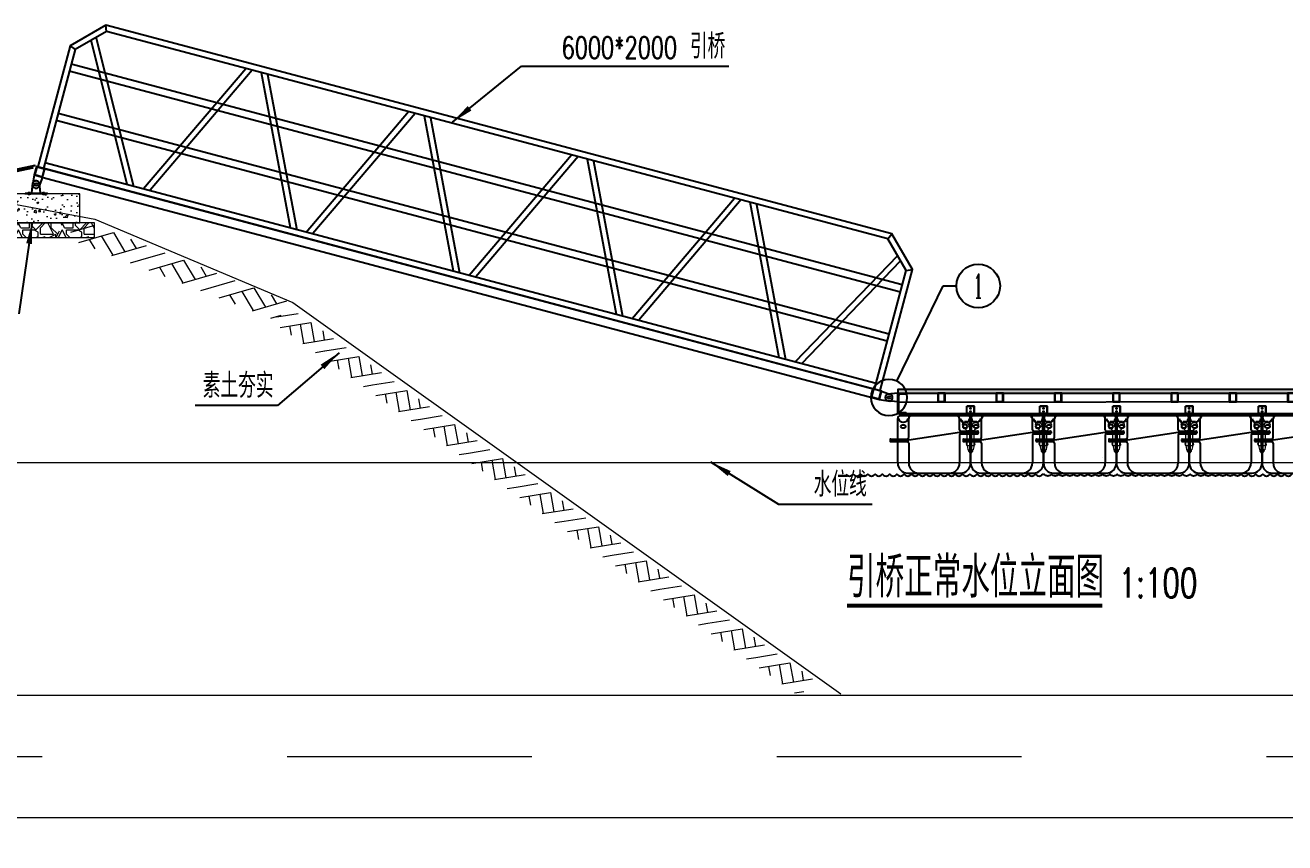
# Model space of a CAD drawing. Header units: millimetres. Extents: x -1003406 to 3312184, y 81337 to 716393.
# Drawn here: x 1150420 to 1159062, y 423930 to 429544 of the extents above; entities that cross this region are included whole.
import ezdxf
from ezdxf.enums import TextEntityAlignment as Align

# ---------------------------------------------------------------- set-up
doc = ezdxf.new("R2010")
doc.units = ezdxf.units.MM
doc.header["$LTSCALE"] = 10
doc.linetypes.add('CENTER2', pattern=[28.575, 19.05, -3.175, 3.175, -3.175])
doc.layers.get('0').update_dxf_attribs({"linetype": 'CONTINUOUS'})
for name, color, linetype in [('DIM_IDEN', 3, 'CONTINUOUS'), ('DIM_LEAD', 3, 'CONTINUOUS'), ('DIM_SYMB', 3, 'CONTINUOUS'), ('PUB_DIM', 3, 'CONTINUOUS'), ('PUB_TEXT', 7, 'CONTINUOUS'), ('W-bridge approach引桥', 4, 'CONTINUOUS'), ('W-FLOAT_BOWL浮筒', 253, 'CONTINUOUS'), ('W-STEEL_FRAME钢架', 3, 'CONTINUOUS'), ('W-WOOD_FLOOR木地板', 30, 'CONTINUOUS'), ('W-WOOD_STUD木龙骨', 25, 'CONTINUOUS'), ('塑木板', 32, 'CONTINUOUS'), ('短销钉', 253, 'CONTINUOUS'), ('螺栓', 146, 'CONTINUOUS'), ('龙骨', 10, 'CONTINUOUS')]:
    doc.layers.add(name, color=color, linetype=linetype)
doc.layers.add('伯利恒浮筒', color=5, linetype='CONTINUOUS', lineweight=5)
doc.layers.add('文字及标注', color=3, linetype='CONTINUOUS', lineweight=15)
doc.styles.add('_TCH_DIM', font='SIMPLEX', dxfattribs={"bigfont": 'GBCBIG'})
doc.styles.add('_TCH_LABEL', font='COMPLEX', dxfattribs={"bigfont": 'GBCBIG'})
doc.styles.get("Standard").update_dxf_attribs({"font": 'simplex.shx', "width": 0.7, "bigfont": 'hztxt.shx'})
doc.linetypes.add('FENCELINE2', pattern='A,6.35,-2.54,[132,ltypeshp.shx,S=2.54,R=0,X=-2.54,Y=0],-2.54,25.4', length=36.83)

# ---------------------------------------------------------------- blocks, each defined once
blk = doc.blocks.new('blhft')
at = {"layer": 'W-FLOAT_BOWL浮筒'}
for p, q in [((-250, 234.5), (-250, 375)), ((-230, 395), (230, 395)), ((-208.5, 397), (208.2, 397)), ((-208.5, 397), (-208.5, 395)), ((-174.3, 244.5), (-174.3, 375)), ((174.3, 298.5), (174.3, 375)), ((208.2, 397), (208.2, 395)), ((250, 375), (250, 288.5)), ((174.3, 279.5), (-174.3, 225.5)), ((174.3, 279.5), (302.1, 279.5)), ((174.3, 260.5), (174.3, 70)), ((184.3, 288.5), (298.1, 288.5)), ((184.3, 270.5), (298.1, 270.5)), ((250, 270.5), (250, 70)), ((-302, 225.5), (-174.3, 225.5)), ((-298, 234.5), (-184.3, 234.5)), ((-298, 216.5), (-184.3, 216.5)), ((-250, 70), (-250, 216.5)), ((-174.3, 206.5), (-174.3, 70)), ((-180, 0), (180, 0))]:
    blk.add_line(p, q, dxfattribs=at)
at = {"layer": 'W-FLOAT_BOWL浮筒', "ltscale": 0.5}
for p, q in [((302.1, 284.5), (302.1, 274.5)), ((-302, 230.5), (-302, 220.5))]:
    blk.add_line(p, q, dxfattribs=at)
at = {"layer": 'W-FLOAT_BOWL浮筒'}
for centre, radius, start, end in [((-230, 375), 20, 90, 180), ((-0.2, -1768.5), 2175.5, 84.50426, 95.49574), ((-154.3, 375), 20, 90, 180), ((154.3, 375), 20, 0, 90), ((230, 375), 20, 0, 90), ((184.3, 298.5), 10, 180, 270), ((184.3, 260.5), 10, 90, 180), ((298.1, 274.5), 4, 270, 0), ((-298, 220.5), 4, 180, 270), ((-184.3, 244.5), 10, 270, 0), ((-184.3, 206.5), 10, 0, 90), ((-180, 70), 70, 180, 270), ((-104.3, 70), 70, 180, 270), ((104.3, 70), 70, 270, 0), ((180, 70), 70, 270, 0)]:
    blk.add_arc(centre, radius, start, end, dxfattribs=at)
at = {"layer": 'W-FLOAT_BOWL浮筒', "ltscale": 0.5}
for centre, start, end in [((298.1, 284.5), 0, 90), ((-298, 230.5), 90, 180)]:
    blk.add_arc(centre, 4, start, end, dxfattribs=at)
at = {"layer": 'W-FLOAT_BOWL浮筒', "extrusion": (0, 0, -1)}
blk.add_ellipse((-212.1, 375), major_axis=(-30.4, 0), ratio=0.921809, start_param=3.141593, end_param=6.283185, dxfattribs=at)
at = {"layer": 'W-FLOAT_BOWL浮筒'}
blk.add_ellipse((211.9, 375.4), major_axis=(30.4, 0.1), ratio=0.921809, start_param=3.141593, end_param=6.283185, dxfattribs=at)
blk.add_ellipse((-212.1, 320.5), major_axis=(-16, 0), ratio=0.75, dxfattribs=at)
at = {"layer": 'W-FLOAT_BOWL浮筒', "extrusion": (0, 0, -1)}
blk.add_ellipse((212.1, 320.5), major_axis=(16, 0), ratio=0.75, dxfattribs=at)
blk = doc.blocks.new('dxd')
at = {"layer": '短销钉', "lineweight": 13}
for p, q in [((-85.7, 227.1), (-55.8, 200.2)), ((-79, 244.5), (79, 244.5)), ((-77.5, 244.5), (-77.5, 246.5)), ((-77.5, 246.5), (77.5, 246.5)), ((-52.5, 180.1), (-52.5, 192.7)), ((-42.5, 197.2), (42.5, 197.2)), ((52.5, 180.1), (52.5, 192.7)), ((85.7, 227.1), (55.8, 200.2)), ((77.5, 244.5), (77.5, 246.5)), ((-48.8, 152.9), (-27.7, 135.8)), ((-24, 30), (-24, 128)), ((-19.2, 132.8), (19.2, 132.8)), ((24, 30), (24, 128)), ((48.8, 152.9), (27.7, 135.8)), ((-29, 38.9), (-29, 45)), ((-26, 48), (-24, 48)), ((-24, 30), (24, 30)), ((-24, 30), (-18.4, 2)), ((-16, 0), (16, 0)), ((-6, 39), (-6, 44.3)), ((6, 39), (6, 44.3)), ((24, 30), (18.4, 2)), ((26, 48), (24, 48)), ((29, 38.9), (29, 45))]:
    blk.add_line(p, q, dxfattribs=at)
at = {"layer": '短销钉', "lineweight": 13, "ltscale": 0.1}
for p, q in [((-18.4, 2), (-18, 0)), ((-18, 0), (-16, 0)), ((16, 0), (18, 0)), ((18.4, 2), (18, 0))]:
    blk.add_line(p, q, dxfattribs=at)
at = {"layer": '短销钉', "lineweight": 13}
for centre, radius, start, end in [((-79, 234.5), 10, 90, 228.00092), ((0, -1254.1), 1502.6, 87.04345, 92.95655), ((-43.5, 170), 13.5, 126.56574, 231), ((-62.5, 192.7), 10, 0, 48.00092), ((-34.5, 154.5), 31.4, 56.41658, 122.85309), ((-25.5, 170), 13.5, 308.36964, 51.90106), ((25.5, 170), 13.5, 128.09894, 231.63036), ((34.5, 154.5), 31.3, 57.12872, 123.60194), ((43.5, 170), 13.5, 309, 53.43426), ((62.5, 192.7), 10, 131.99908, 180), ((79, 234.5), 10, 311.99908, 90), ((-42.5, 160.6), 10, 184.14788, 231), ((-34.5, 185.6), 31.4, 236.13806, 303.55692), ((-34, 128), 10, 0, 51), ((34.5, 185.6), 31.4, 236.43853, 303.86649), ((34, 128), 10, 129, 180), ((42.5, 160.6), 10, 309, 355.85212), ((-26, 45), 3, 90, 180), ((-16, 2.5), 2.5, 191.30993, 270), ((-3, 44.3), 3, 115.37693, 180), ((0, 38), 10, 64.62307, 115.37693), ((3, 44.3), 3, 0, 64.62307), ((16, 2.5), 2.5, 270, 348.69007), ((26, 45), 3, 0, 90)]:
    blk.add_arc(centre, radius, start, end, dxfattribs=at)
for centre, major_axis, start_param, end_param in [((-23, 38.9), (0, -9), 4.712389, 6.115737), ((0, 39), (0, 9), 1.570796, 4.712389)]:
    blk.add_ellipse(centre, major_axis=major_axis, ratio=0.666667, start_param=start_param, end_param=end_param, dxfattribs=at)
at = {"layer": '短销钉', "lineweight": 13, "extrusion": (0, 0, -1)}
blk.add_ellipse((23, 38.9), major_axis=(0, -9), ratio=0.666667, start_param=4.712389, end_param=6.115737, dxfattribs=at)
blk = doc.blocks.new('短销固定件正视面')
at = {"layer": '塑木板', "color": 156}
blk.add_lwpolyline([(2149439.3, 351498.7), (2149442.3, 351498.7), (2149489.3, 351498.7), (2149489.3, 351451.7), (2149489.3, 351448.7), (2149439.3, 351448.7)], close=True, dxfattribs=at)
at = {"layer": '塑木板', "color": 5}
blk.add_lwpolyline([(2149489.3, 351448.7), (2149489.3, 351498.7), (2149439.3, 351498.7)], dxfattribs=at)
at = {"layer": '螺栓', "color": 156}
blk.add_lwpolyline([(2149458.3, 351448.7), (2149458.3, 351181.7), (2149470.3, 351181.7), (2149470.3, 351448.7)], dxfattribs=at)
for points in [[(2149453.8, 351196.7), (2149474.8, 351196.7), (2149474.8, 351186.7), (2149453.8, 351186.7)], [(2149455.3, 351198.7), (2149473.3, 351198.7), (2149473.3, 351196.7), (2149455.3, 351196.7)], [(2149458.8, 351196.7), (2149469.8, 351196.7), (2149469.8, 351186.7), (2149458.8, 351186.7)]]:
    blk.add_lwpolyline(points, close=True, dxfattribs=at)
blk = doc.blocks.new('自攻丝正面')
at = {"layer": '塑木板', "color": 0}
blk.add_lwpolyline([(2150142.5, 351486.6), (2150142.5, 351488.4), (2150141.5, 351488.4), (2150141.5, 351486.6), (2150139.7, 351486.6), (2150139.7, 351485.6), (2150141.5, 351485.6), (2150141.5, 351483.9), (2150142.5, 351483.9), (2150142.5, 351485.6), (2150144.3, 351485.6), (2150144.3, 351486.6)], close=True, dxfattribs=at)
blk.add_circle((2150142, 351486.1), 3.25, dxfattribs=at)
blk = doc.blocks.new('*U167')
at = {"layer": '龙骨'}
for points in [[(-25, -35), (25, -35), (25, 25), (-25, 25)], [(-22, -32), (22, -32), (22, 22), (-22, 22)]]:
    blk.add_lwpolyline(points, close=True, dxfattribs=at)
blk = doc.blocks.new('*U168')
at = {"layer": 'PUB_DIM', "color": 0, "linetype": 'ByBlock', "lineweight": -2, "transparency": 16777216}
for p in [(0, 0), (400, 0), (800, 0), (1200, 0), (1600, 0), (2000, 0), (2400, 0), (2800, 0), (3200, 0), (3600, 0), (4000, 0), (4400, 0), (4800, 0), (5200, 0)]:
    blk.add_blockref('*U167', p, dxfattribs=at)
blk = doc.blocks.new('A$C0837b8cf')
at = {"layer": 'W-STEEL_FRAME钢架'}
blk.add_lwpolyline([(0, 0), (0, 140), (58, 140), (58, 137.5, -0.414214), (53.8, 133.2), (13, 130.1, 0.385314), (5.3, 121.7), (5.3, 18.3, 0.385314), (13, 9.9), (53.8, 6.8, -0.414214), (58, 2.5), (58, 0)], format="xyb", close=True, dxfattribs=at)
blk = doc.blocks.new('1')
at = {"lineweight": 5}
for p, q in [((-233.8, 42.8), (-227.7, 25.7)), ((-144.2, 74.4), (-138.2, 57.3))]:
    blk.add_line(p, q, dxfattribs=at)
blk.add_line((-226.5, 25.1), (-138.8, 56))
blk.add_lwpolyline([(-243.6, 43.6), (-242.6, 40.7, 0.414214), (-241.3, 40.1), (227.9, 205.7, 0.416514), (228.5, 207), (227.2, 210.7, 0.411917), (225.9, 211.4), (-242.4, 46.1)], format="xyb")
blk.add_lwpolyline([(-144.2, 74.4), (210.4, 199.5), (214.7, 187.3), (-139.8, 62.1)], close=True)
blk.add_lwpolyline([(-142.5, 69.7), (212.1, 194.8)])
for centre, radius, start, end in [((-241.7, 44.2), 2, 109.43885, 199.43885), ((-226.8, 26), 1, 199.43885, 289.43885)]:
    blk.add_arc(centre, radius, start, end)
blk.add_arc((-139.1, 57), 1, 289.43885, 19.43885, dxfattribs=at)
blk = doc.blocks.new('$LinePat$素土夯实')
at = {"color": 0}
for p, q in [((0, -210), (210, 0)), ((120, -300), (420, 0)), ((420, 0), (608, -188)), ((495, -300), (795, 0)), ((615, 0), (705, -90)), ((315, -105), (502, -293)), ((210, -210), (300, -300)), ((705, -300), (795, -210))]:
    blk.add_line(p, q, dxfattribs=at)

msp = doc.modelspace()

# ---------------------------------------------------------------- hatches: boundary and pattern name
at = {"layer": 'W-WOOD_STUD木龙骨'}
h = msp.add_hatch(dxfattribs=at)
h.set_pattern_fill('木纹03', color=256, scale=100)
h.set_pattern_definition([(0, (10281.63, -16087.2), (200, 200), [10, -190]), (90, (10361.63, -16017.2), (-200, 200), [20, -180]), (45, (10321.63, -16037.2), (0, 199.998082), [14.14, -42.42, 14.14, -28.28, 99, -85]), (45, (10271.63, -16097.2), (0, 200), [14.142, -28.284, 14.142, -226.2]), (45, (10341.63, -16077.2), (0, 200), [14.142, -268.700712]), (45, (10361.63, -16087.2), (0, 200), [14.142, -268.700712]), (45, (10331.63, -16067.2), (0, 200), [14.142, -268.700712]), (45, (10321.63, -16057.2), (0, 200), [28.284, -254.558712]), (45, (10371.63, -15907.2), (0, 200), [28.284, -254.558712]), (45, (10301.63, -16047.2), (0, 200), [56.568, -226.274712]), (45, (10291.63, -16037.2), (0, 200), [56.568, -226.274712]), (45, (10421.63, -15977.2), (0, 200), [56.568, -226.274712]), (45, (10281.63, -16017.2), (0, 200), [42.4264, -240.416312]), (45, (10241.63, -15987.2), (0, 200), [42.4264, -240.416312]), (45, (10261.63, -16007.2), (0, 200), [42.4264, -240.416312]), (45, (10391.63, -15947.2), (0, 200), [70.71068, -212.132032]), (45, (10371.63, -15937.2), (0, 200), [70.71068, -212.132032]), (45, (10391.63, -15987.2), (0, 200), [98.99495, -183.847763]), (26.565051, (10301.63, -16067.2), (200, 8e-08), [22.360678, -424.852916]), (26.565051, (10341.63, -16007.2), (200, 8e-08), [22.360678, -424.852916]), (26.565051, (10331.63, -16027.2), (200, 8e-08), [22.360678, -424.852916]), (26.565051, (10291.63, -16087.2), (200, 8e-08), [44.72136, -402.492235]), (26.565051, (10331.63, -15997.2), (200, 8e-08), [67.08204, -380.131556]), (26.565051, (10311.63, -15987.2), (200, 8e-08), [89.44272, -357.770876]), (26.565051, (10291.63, -15977.2), (200, 8e-08), [89.44272, -357.770876]), (26.565051, (10261.63, -15917.2), (200, 8e-08), [89.44272, -357.770876]), (26.565051, (10261.63, -15937.2), (200, 8e-08), [111.8034, -335.410195]), (26.565051, (10271.63, -15957.2), (200, 8e-08), [111.8034, -335.410195]), (63.434949, (10341.63, -16037.2), (1e-08, 200), [22.360678, -424.852916]), (63.434949, (10311.63, -16057.2), (1e-08, 200), [22.360678, -424.852916]), (63.434949, (10281.63, -16087.2), (1e-08, 200), [44.72136, -402.492235]), (63.434949, (10341.63, -16057.2), (1e-08, 200), [44.72136, -402.492235]), (63.434949, (10261.63, -16097.2), (1e-08, 200), [67.08204, -380.131556]), (63.434949, (10241.63, -16097.2), (1e-08, 200), [89.44272, -357.770876]), (63.434949, (10421.63, -16087.2), (1e-08, 200), [89.44272, -357.770876]), (63.434949, (10351.63, -16067.2), (1e-08, 200), [89.44272, -357.770876]), (63.434949, (10391.63, -16087.2), (1e-08, 200), [111.8034, -335.410195]), (63.434949, (10371.63, -16077.2), (1e-08, 200), [111.8034, -335.410195])])
h.paths.add_polyline_path([(1162227.9, 427017.9), (1162227.9, 427042.9), (1156406.5, 427042.9), (1156406.5, 427017.9)])
at = {"layer": '塑木板'}
h = msp.add_hatch(color=5, dxfattribs=at)
h.dxf.hatch_style = 1
h.paths.add_polyline_path([(1156903.2, 426912.2, 1), (1156909.7, 426912.2, 1)])
h.paths.add_polyline_path([(1156908.7, 426912.7), (1156908.7, 426911.7), (1156907, 426911.7), (1156907, 426909.9), (1156906, 426909.9), (1156906, 426911.7), (1156904.2, 426911.7), (1156904.2, 426912.7), (1156906, 426912.7), (1156906, 426914.5), (1156907, 426914.5), (1156907, 426912.7)], flags=16)
h = msp.add_hatch(color=5, dxfattribs=at)
h.dxf.hatch_style = 1
h.paths.add_polyline_path([(1157403.2, 426912.2, 1), (1157409.7, 426912.2, 1)])
h.paths.add_polyline_path([(1157408.7, 426912.7), (1157408.7, 426911.7), (1157407, 426911.7), (1157407, 426909.9), (1157406, 426909.9), (1157406, 426911.7), (1157404.2, 426911.7), (1157404.2, 426912.7), (1157406, 426912.7), (1157406, 426914.5), (1157407, 426914.5), (1157407, 426912.7)], flags=16)
h = msp.add_hatch(color=5, dxfattribs=at)
h.dxf.hatch_style = 1
h.paths.add_polyline_path([(1157903.2, 426912.2, 1), (1157909.7, 426912.2, 1)])
h.paths.add_polyline_path([(1157908.7, 426912.7), (1157908.7, 426911.7), (1157907, 426911.7), (1157907, 426909.9), (1157906, 426909.9), (1157906, 426911.7), (1157904.2, 426911.7), (1157904.2, 426912.7), (1157906, 426912.7), (1157906, 426914.5), (1157907, 426914.5), (1157907, 426912.7)], flags=16)
h = msp.add_hatch(color=5, dxfattribs=at)
h.dxf.hatch_style = 1
h.paths.add_polyline_path([(1158403.2, 426912.2, 1), (1158409.7, 426912.2, 1)])
h.paths.add_polyline_path([(1158408.7, 426912.7), (1158408.7, 426911.7), (1158407, 426911.7), (1158407, 426909.9), (1158406, 426909.9), (1158406, 426911.7), (1158404.2, 426911.7), (1158404.2, 426912.7), (1158406, 426912.7), (1158406, 426914.5), (1158407, 426914.5), (1158407, 426912.7)], flags=16)
h = msp.add_hatch(color=5, dxfattribs=at)
h.dxf.hatch_style = 1
h.paths.add_polyline_path([(1158903.2, 426912.2, 1), (1158909.7, 426912.2, 1)])
h.paths.add_polyline_path([(1158908.7, 426912.7), (1158908.7, 426911.7), (1158907, 426911.7), (1158907, 426909.9), (1158906, 426909.9), (1158906, 426911.7), (1158904.2, 426911.7), (1158904.2, 426912.7), (1158906, 426912.7), (1158906, 426914.5), (1158907, 426914.5), (1158907, 426912.7)], flags=16)
h = msp.add_hatch(color=5, dxfattribs=at)
h.dxf.hatch_style = 1
h.paths.add_polyline_path([(1156908.7, 426891.9), (1156907, 426891.9), (1156907, 426893.7), (1156906, 426893.7), (1156906, 426891.9), (1156904.2, 426891.9), (1156904.2, 426890.9), (1156906, 426890.9), (1156906, 426889.1), (1156907, 426889.1), (1156907, 426890.9), (1156908.7, 426890.9)], flags=16)
h.paths.add_polyline_path([(1156903.2, 426891.4, 1), (1156909.7, 426891.4, 1)])
h = msp.add_hatch(color=5, dxfattribs=at)
h.dxf.hatch_style = 1
h.paths.add_polyline_path([(1157408.7, 426891.9), (1157407, 426891.9), (1157407, 426893.7), (1157406, 426893.7), (1157406, 426891.9), (1157404.2, 426891.9), (1157404.2, 426890.9), (1157406, 426890.9), (1157406, 426889.1), (1157407, 426889.1), (1157407, 426890.9), (1157408.7, 426890.9)], flags=16)
h.paths.add_polyline_path([(1157403.2, 426891.4, 1), (1157409.7, 426891.4, 1)])
h = msp.add_hatch(color=5, dxfattribs=at)
h.dxf.hatch_style = 1
h.paths.add_polyline_path([(1157908.7, 426891.9), (1157907, 426891.9), (1157907, 426893.7), (1157906, 426893.7), (1157906, 426891.9), (1157904.2, 426891.9), (1157904.2, 426890.9), (1157906, 426890.9), (1157906, 426889.1), (1157907, 426889.1), (1157907, 426890.9), (1157908.7, 426890.9)], flags=16)
h.paths.add_polyline_path([(1157903.2, 426891.4, 1), (1157909.7, 426891.4, 1)])
h = msp.add_hatch(color=5, dxfattribs=at)
h.dxf.hatch_style = 1
h.paths.add_polyline_path([(1158408.7, 426891.9), (1158407, 426891.9), (1158407, 426893.7), (1158406, 426893.7), (1158406, 426891.9), (1158404.2, 426891.9), (1158404.2, 426890.9), (1158406, 426890.9), (1158406, 426889.1), (1158407, 426889.1), (1158407, 426890.9), (1158408.7, 426890.9)], flags=16)
h.paths.add_polyline_path([(1158403.2, 426891.4, 1), (1158409.7, 426891.4, 1)])
h = msp.add_hatch(color=5, dxfattribs=at)
h.dxf.hatch_style = 1
h.paths.add_polyline_path([(1158908.7, 426891.9), (1158907, 426891.9), (1158907, 426893.7), (1158906, 426893.7), (1158906, 426891.9), (1158904.2, 426891.9), (1158904.2, 426890.9), (1158906, 426890.9), (1158906, 426889.1), (1158907, 426889.1), (1158907, 426890.9), (1158908.7, 426890.9)], flags=16)
h.paths.add_polyline_path([(1158903.2, 426891.4, 1), (1158909.7, 426891.4, 1)])
at = {"layer": '文字及标注'}
h = msp.add_hatch(dxfattribs=at)
h.set_pattern_fill('混凝土', color=253, scale=20)
h.set_pattern_definition([(50, (993264.13, 149108.36), (143.452037, -12.550427), [15, -165]), (355, (993264.13, 149108.36), (-27.75027, 150.43843), [12, -132]), (100.4514, (993276.08, 149107.31), (115.701876, 137.88791), [12.74804, -140.22842]), (46.1842, (993264.13, 149148.36), (213.44821, -33.1038), [22.5, -247.5]), (96.6356, (993281.91, 149145.6), (186.93254, 194.82357), [19.12206, -210.3426]), (351.1842, (993264.13, 149148.36), (186.93239, 194.82372), [18, -198]), (21, (993284.13, 149138.36), (119.38141, -80.52378), [15, -165]), (326, (993284.13, 149138.36), (48.663066, 145.03001), [12, -132]), (71.4514, (993294.08, 149131.64), (168.044526, 64.5061), [12.74804, -140.22842]), (37.5, (993264.127, 149108.355), (2.431971, 66.578771), [0, -130.4, 0, -134, 0, -132.5]), (7.5, (993264.13, 149108.355), (52.613907, 78.882342), [0, -76.4, 0, -127.4, 0, -50.5]), (327.5, (993219.527, 149108.355), (106.764487, -4.510974), [0, -50, 0, -156, 0, -207]), (317.5, (993199.53, 149108.355), (116.637234, 20.020996), [0, -65, 0, -103.6, 0, -147])])
h.paths.add_polyline_path([(1150795.6, 428386), (1150195.6, 428386), (1150195.6, 428186), (1150795.6, 428186)])
h = msp.add_hatch(dxfattribs=at)
h.set_pattern_fill('毛石砌体', color=3, scale=20)
h.set_pattern_definition([(0, (993324.13, 149108.36), (300, 300), [90, -210]), (0, (993504.13, 149138.36), (300, 300), [75, -225]), (0, (993489.13, 149153.36), (300, 300), [60, -240]), (0, (993399.13, 149228.36), (300, 300), [45, -45, 60, -150]), (0, (993399.13, 149243.36), (300, 300), [60, -15, 75, -150]), (0, (993264.13, 149303.36), (300, 300), [75, -225]), (0, (993549.13, 149318.36), (300, 300), [75, -225]), (90, (993264.13, 149168.36), (-300, 300), [45, -255]), (90, (993309.13, 149393.36), (-300, 300), [30, -270]), (90, (993324.13, 149108.36), (-300, 300), [45, -255]), (90, (993354.13, 149378.36), (-300, 300), [15, -285]), (90, (993369.13, 149258.36), (-300, 300), [45, -255]), (90, (993399.13, 149153.36), (-300, 300), [75, -225]), (90, (993429.13, 149363.36), (-300, 300), [45, -255]), (90, (993459.13, 149243.36), (-300, 300), [60, -240]), (90, (993474.13, 149243.36), (-300, 300), [60, -240]), (90, (993504.13, 149108.36), (-300, 300), [30, -270]), (90, (993549.13, 149153.36), (-300, 300), [75, -225]), (45, (993294.13, 149138.36), (0, 300), [127.2792, -296.98486]), (45, (993324.13, 149153.36), (0, 300), [63.6396, -360.62446]), (45, (993459.13, 149318.36), (0, 300), [84.8528, -339.41124]), (45, (993459.13, 149333.36), (0, 300), [63.6396, -360.62446]), (135, (993354.13, 149303.36), (-300, 2e-14), [21.2133, -403.05076]), (135, (993294.13, 149138.36), (-300, 2e-14), [42.4263, -381.83776]), (135, (993384.13, 149228.36), (-300, 2e-14), [42.4263, -381.83776]), (135, (993459.13, 149303.36), (-300, 2e-14), [42.4263, -381.83776]), (135, (993549.13, 149363.36), (-300, 2e-14), [63.6396, -360.62446]), (135, (993549.13, 149348.36), (-300, 2e-14), [42.4263, -381.83776]), (135, (993534.13, 149378.36), (-300, 2e-14), [42.4263, -381.83776]), (135, (993444.13, 149108.36), (-300, 2e-14), [63.6396, -360.62446]), (26.56505, (993534.13, 149288.36), (300, 1e-07), [33.54, -637.28038]), (26.56505, (993459.13, 149213.36), (300, 1e-07), [33.54, -637.28038]), (26.56505, (993354.13, 149303.36), (300, 1e-07), [67.08, -603.74038]), (26.56505, (993369.13, 149378.36), (300, 1e-07), [67.08, -603.74038]), (26.56505, (993369.13, 149303.36), (300, 1e-07), [67.08, -603.74038]), (26.56505, (993549.13, 149363.36), (300, 1e-07), [67.08, -603.74038]), (26.56505, (993264.13, 149213.36), (300, 1e-07), [100.623, -570.19738]), (26.56505, (993264.13, 149228.36), (300, 1e-07), [100.623, -570.19738]), (26.56505, (993264.13, 149348.36), (300, 1e-07), [100.623, -570.19738]), (63.43495, (993414.13, 149333.36), (0.03213, 300.06426), [33.54, -637.28]), (63.43495, (993549.13, 149318.36), (0.03213, 300.06426), [33.54, -402.44, 67.08, -167.7]), (63.43495, (993519.13, 149288.36), (-5e-07, 300), [67.08, -603.74038]), (63.43495, (993339.13, 149318.36), (-5e-07, 300), [67.08, -603.74038]), (63.43495, (993324.13, 149318.36), (-5e-07, 300), [67.08, -603.74038]), (63.43495, (993429.13, 149348.36), (-5e-07, 300), [100.623, -570.19738]), (116.56505, (993354.13, 149273.36), (-1e-07, 300), [33.54, -637.28038]), (116.56505, (993549.13, 149243.36), (-1e-07, 300), [33.54, -637.28038]), (116.56505, (993489.13, 149153.36), (-1e-07, 300), [67.08, -603.74038]), (116.56505, (993474.13, 149168.36), (-1e-07, 300), [67.08, -603.74038]), (116.56505, (993504.13, 149378.36), (-1e-07, 300), [67.08, -603.74038]), (116.56505, (993264.13, 149228.36), (-1e-07, 300), [67.08, -603.74038]), (116.56505, (993414.13, 149108.36), (-1e-07, 300), [100.623, -570.19738]), (153.43495, (993519.13, 149288.36), (-300, -5e-07), [67.08, -603.74038]), (153.43495, (993534.13, 149273.36), (-300, -5e-07), [67.08, -603.74038]), (153.43495, (993309.13, 149123.36), (-300, -5e-07), [33.54, -637.28038]), (153.43495, (993399.13, 149243.36), (-300, -5e-07), [33.54, -637.28038]), (153.43495, (993459.13, 149333.36), (-300, -5e-07), [33.54, -637.28038])])
h.paths.add_polyline_path([(1150895.6, 428086), (1150895.6, 428186), (1150095.6, 428186), (1150095.6, 428086)])
h = msp.add_hatch(dxfattribs=at)
h.set_pattern_fill('不能通行的沼泽地', color=8, scale=500)
h.set_pattern_definition([(0, (1679.6, 419.9), (1679.616, 839.808), [1679.616, -1679.616]), (0, (0, 839.8), (0, 839.808), [])])
h.paths.add_polyline_path([(1168300.5, 425126.3), (1149207.3, 425126.3), (1149207.3, 423930.2), (1168300.5, 423930.2)])

# ---------------------------------------------------------------- linework, layer by layer
at = {"color": 4}
for p, q in [((1150978.5, 429501.2), (1150972.7, 429544.2)), ((1150978.5, 429501.2), (1150972.7, 429544.2)), ((1150728.1, 429402.2), (1150762.5, 429376)), ((1150728.1, 429402.2), (1150762.5, 429376)), ((1156339.2, 428076.3), (1156365.5, 428110.7)), ((1156339.2, 428076.3), (1156365.5, 428110.7)), ((1156464.5, 427860.3), (1156507.4, 427866)), ((1156464.5, 427860.3), (1156507.4, 427866))]:
    msp.add_line(p, q, dxfattribs=at)
at = {"color": 0}
for p, q in [((1151119.2, 428452.3), (1150872.5, 429438.2)), ((1151119.2, 428452.3), (1150872.5, 429438.2)), ((1151165, 428437.6), (1150907.4, 429461.6)), ((1151165, 428437.6), (1150907.4, 429461.6)), ((1156437.9, 427760.4), (1150735.9, 429276)), ((1156437.9, 427760.4), (1150735.9, 429276)), ((1156425.1, 427712), (1150723.1, 429227.7)), ((1156425.1, 427712), (1150723.1, 429227.7)), ((1151933, 429245.3), (1151231.5, 428419.9)), ((1151933, 429245.3), (1151231.5, 428419.9)), ((1151978.1, 429235.5), (1151276.6, 428410.2)), ((1151978.1, 429235.5), (1151276.6, 428410.2)), ((1152039.8, 429219.1), (1152238.9, 428154.4)), ((1152039.8, 429219.1), (1152238.9, 428154.4)), ((1152083.7, 429205.2), (1152283.3, 428138.2)), ((1152083.7, 429205.2), (1152283.3, 428138.2)), ((1156348, 427422.1), (1150646, 428937.7)), ((1156348, 427422.1), (1150646, 428937.7)), ((1153050.7, 428948.2), (1152347.7, 428121)), ((1153050.7, 428948.2), (1152347.7, 428121)), ((1153095.7, 428938.5), (1152394.2, 428113.1)), ((1153095.7, 428938.5), (1152394.2, 428113.1)), ((1153157.5, 428922), (1153356.6, 427857.3)), ((1153157.5, 428922), (1153356.6, 427857.3)), ((1153201.4, 428908.1), (1153400.5, 427843.4)), ((1153201.4, 428908.1), (1153400.5, 427843.4)), ((1156335.2, 427373.8), (1150633.2, 428889.4)), ((1156335.2, 427373.8), (1150633.2, 428889.4)), ((1154168.3, 428651.1), (1153466.8, 427825.8)), ((1154168.3, 428651.1), (1153466.8, 427825.8)), ((1154213.4, 428641.4), (1153511.9, 427816)), ((1154213.4, 428641.4), (1153511.9, 427816)), ((1154275.1, 428625), (1154474.2, 427560.2)), ((1154275.1, 428625), (1154474.2, 427560.2)), ((1154319.1, 428611.1), (1154518.1, 427546.3)), ((1154319.1, 428611.1), (1154518.1, 427546.3)), ((1155286, 428354), (1154584.5, 427528.7)), ((1155286, 428354), (1154584.5, 427528.7)), ((1155332.6, 428346.1), (1154629.5, 427519)), ((1155332.6, 428346.1), (1154629.5, 427519)), ((1155392.3, 428330.2), (1155591.9, 427263.2)), ((1155392.3, 428330.2), (1155591.9, 427263.2)), ((1155436.7, 428314), (1155635.8, 427249.3)), ((1155436.7, 428314), (1155635.8, 427249.3)), ((1155702.3, 427231.6), (1156406.3, 427963.3)), ((1155702.3, 427231.6), (1156406.3, 427963.3)), ((1155749.4, 427221.6), (1156425, 427925.6)), ((1155749.4, 427221.6), (1156425, 427925.6))]:
    msp.add_line(p, q, dxfattribs=at)
at = {"color": 3, "lineweight": 5}
msp.add_line((1150482.1, 428515.7), (1150497.5, 428573.7), dxfattribs=at)
msp.add_line((1150482.1, 428515.7), (1150497.5, 428573.7), dxfattribs=at)
at = {"color": 3}
msp.add_line((1156296.1, 427032.3), (1150550.6, 428559.5), dxfattribs=at)
msp.add_line((1156296.1, 427032.3), (1150550.6, 428559.5), dxfattribs=at)
for p, q in [((1150482.1, 428515.7), (1150471.1, 428445.1)), ((1150482.1, 428515.7), (1150471.1, 428445.1)), ((1150482.1, 428515.7), (1150540.1, 428500.3)), ((1150482.1, 428515.7), (1150540.1, 428500.3)), ((1150540.1, 428500.3), (1150514.5, 428433.6)), ((1150540.1, 428500.3), (1150514.5, 428433.6)), ((1150455.6, 428390), (1150535.6, 428390)), ((1150455.6, 428390), (1150535.6, 428390)), ((1150455.7, 428390), (1150535.7, 428390)), ((1150455.7, 428390), (1150535.7, 428390)), ((1150465.7, 428390), (1150473.2, 428461)), ((1150465.7, 428390), (1150473.2, 428461)), ((1150465.7, 428390), (1150525.7, 428390)), ((1150465.7, 428390), (1150525.7, 428390)), ((1150525.7, 428390), (1150518.1, 428461)), ((1150525.7, 428390), (1150518.1, 428461)), ((1156296.1, 427032.3), (1156362.8, 427006.8)), ((1156296.1, 427032.3), (1156362.8, 427006.8)), ((1156406.4, 427017.9), (1156335.4, 427010.4)), ((1156406.4, 427017.9), (1156335.4, 427010.4)), ((1156280.7, 426974.4), (1156351.3, 426963.4)), ((1156280.7, 426974.4), (1156351.3, 426963.4)), ((1156406.4, 426957.9), (1156335.4, 426965.5)), ((1156406.4, 426957.9), (1156335.4, 426965.5))]:
    msp.add_line(p, q)
at = {"color": 3, "linetype": 'CENTER2'}
for p, q in [((1150445.6, 428400.9), (1150445.6, 428376.7)), ((1150445.6, 428400.9), (1150445.6, 428376.7)), ((1150545.6, 428400.9), (1150545.6, 428376.7)), ((1150545.6, 428400.9), (1150545.6, 428376.7))]:
    msp.add_line(p, q, dxfattribs=at)
at = {"color": 1}
msp.add_line((1157811.7, 426572.8), (1157811.7, 426572.8), dxfattribs=at)
at = {"color": 4}
for points in [[(1156365.5, 428110.7), (1150972.7, 429544.2), (1150728.1, 429402.2), (1150507.2, 428571.1)], [(1156365.5, 428110.7), (1150972.7, 429544.2), (1150728.1, 429402.2), (1150507.2, 428571.1)], [(1156339.2, 428076.3), (1150978.5, 429501.2), (1150762.5, 429376), (1150545.8, 428560.8)], [(1156339.2, 428076.3), (1150978.5, 429501.2), (1150762.5, 429376), (1150545.8, 428560.8)], [(1150550.6, 428559.5), (1156247.8, 427045.2), (1156258.1, 427083.8), (1150556.1, 428599.5)], [(1150550.6, 428559.5), (1156247.8, 427045.2), (1156258.1, 427083.8), (1150556.1, 428599.5)], [(1156247.8, 427045.2), (1156464.5, 427860.3), (1156339.2, 428076.3)], [(1156247.8, 427045.2), (1156464.5, 427860.3), (1156339.2, 428076.3)], [(1156286.5, 427034.9), (1156507.4, 427866), (1156365.5, 428110.7)], [(1156286.5, 427034.9), (1156507.4, 427866), (1156365.5, 428110.7)]]:
    msp.add_lwpolyline(points, dxfattribs=at)
for points in [[(1150555.5, 428558.3), (1150497.5, 428573.7), (1150482.1, 428515.7), (1150540.1, 428500.3)], [(1150555.5, 428558.3), (1150497.5, 428573.7), (1150482.1, 428515.7), (1150540.1, 428500.3)], [(1150551.8, 428556.1), (1150499.6, 428570), (1150485.7, 428517.8), (1150537.9, 428503.9)], [(1150551.8, 428556.1), (1150499.6, 428570), (1150485.7, 428517.8), (1150537.9, 428503.9)], [(1150420.7, 428390), (1150570.7, 428390), (1150570.6, 428386), (1150420.6, 428386)], [(1150420.7, 428390), (1150570.7, 428390), (1150570.6, 428386), (1150420.6, 428386)], [(1150453.6, 428390), (1150437.6, 428390), (1150437.6, 428386), (1150453.6, 428386)], [(1150453.6, 428390), (1150437.6, 428390), (1150437.6, 428386), (1150453.6, 428386)], [(1150553.6, 428390), (1150537.6, 428390), (1150537.6, 428386), (1150553.6, 428386)], [(1150553.6, 428390), (1150537.6, 428390), (1150537.6, 428386), (1150553.6, 428386)], [(1156296.1, 427032.3), (1156238.2, 427047.8), (1156222.7, 426989.8), (1156280.7, 426974.4)], [(1156296.1, 427032.3), (1156238.2, 427047.8), (1156222.7, 426989.8), (1156280.7, 426974.4)], [(1156292.5, 427030.2), (1156240.3, 427044.1), (1156226.4, 426991.9), (1156278.6, 426978)], [(1156292.5, 427030.2), (1156240.3, 427044.1), (1156226.4, 426991.9), (1156278.6, 426978)]]:
    msp.add_lwpolyline(points, close=True)
at = {"color": 3}
msp.add_lwpolyline([(1150535.2, 428501.6), (1156280.7, 426974.4), (1156296.1, 427032.3), (1150550.6, 428559.5)], dxfattribs=at)
msp.add_lwpolyline([(1150535.2, 428501.6), (1156280.7, 426974.4), (1156296.1, 427032.3), (1150550.6, 428559.5)], dxfattribs=at)
at = {"color": 4}
for points in [[(1156051.2, 426461.3, 0.520567), (1156101.2, 426461.3, 0.520567), (1156151.2, 426461.3, 0.520567), (1156201.2, 426461.3, 0.520567), (1156251.2, 426461.3, 0.520567), (1156301.2, 426461.3, 0.520567), (1156351.2, 426461.3, 0.520567), (1156401.2, 426461.3, 0.520567), (1156451.2, 426461.3, 0.520567), (1156501.2, 426461.3, 0.520567), (1156551.2, 426461.3, 0.520567), (1156601.2, 426461.3, 0.520567), (1156651.2, 426461.3, 0.520567), (1156701.2, 426461.3, 0.520567), (1156751.2, 426461.3, 0.520567), (1156801.2, 426461.3, 0.520567), (1156851.2, 426461.3, 0.520567), (1156901.2, 426461.3, 0.520567), (1156951.2, 426461.3, 0.520567), (1157001.2, 426461.3, 0.520567), (1157051.2, 426461.3, 0.520567), (1157101.2, 426461.3, 0.520567), (1157151.2, 426461.3, 0.520567), (1157201.2, 426461.3, 0.520567), (1157251.2, 426461.3, 0.520567), (1157301.2, 426461.3, 0.520567), (1157351.2, 426461.3, 0.520567), (1157401.2, 426461.3, 0.064694), (1157406.5, 426455.5, 0.064694)], [(1158761.8, 426461.3, -0.520567), (1158711.8, 426461.3, -0.520567), (1158661.8, 426461.3, -0.520567), (1158611.8, 426461.3, -0.520567), (1158561.8, 426461.3, -0.520567), (1158511.8, 426461.3, -0.520567), (1158461.8, 426461.3, -0.520567), (1158411.8, 426461.3, -0.520567), (1158361.8, 426461.3, -0.520567), (1158311.8, 426461.3, -0.520567), (1158261.8, 426461.3, -0.520567), (1158211.8, 426461.3, -0.520567), (1158161.8, 426461.3, -0.520567), (1158111.8, 426461.3, -0.520567), (1158061.8, 426461.3, -0.520567), (1158011.8, 426461.3, -0.520567), (1157961.8, 426461.3, -0.520567), (1157911.8, 426461.3, -0.520567), (1157861.8, 426461.3, -0.520567), (1157811.8, 426461.3, -0.520567), (1157761.8, 426461.3, -0.520567), (1157711.8, 426461.3, -0.520567), (1157661.8, 426461.3, -0.520567), (1157611.8, 426461.3, -0.520567), (1157561.8, 426461.3, -0.520567), (1157511.8, 426461.3, -0.520567), (1157461.8, 426461.3, -0.520567), (1157411.8, 426461.3, -0.064694), (1157406.5, 426455.5, -0.064694)], [(1158761.8, 426461.3, 0.520567), (1158811.8, 426461.3, 0.520567), (1158861.8, 426461.3, 0.520567), (1158911.8, 426461.3, 0.520567), (1158961.8, 426461.3, 0.520567), (1159011.8, 426461.3, 0.520567), (1159061.8, 426461.3, 0.520567), (1159111.8, 426461.3, 0.520567)]]:
    msp.add_lwpolyline(points, format="xyb", dxfattribs=at)
for centre in [(1150495.7, 428450), (1150495.7, 428450), (1150495.7, 428450), (1150495.7, 428450), (1150495.7, 428450), (1150495.7, 428450), (1150495.7, 428450), (1150495.7, 428450), (1156346.4, 426987.9), (1156346.4, 426987.9), (1156346.4, 426987.9), (1156346.4, 426987.9)]:
    msp.add_circle(centre, 9)
for centre, start, end in [((1150495.7, 428450), 26.19556, 153.80444), ((1150495.7, 428450), 19.07915, 146.68804), ((1150495.7, 428450), 191.30998, 318.91887), ((1150495.7, 428450), 191.30998, 318.91887), ((1156346.4, 426987.9), 109.07915, 236.68804), ((1156346.4, 426987.9), 116.19556, 243.80444), ((1156346.4, 426987.9), 281.30998, 48.91887), ((1156346.4, 426987.9), 281.30998, 48.91887)]:
    msp.add_arc(centre, 25, start, end)
at = {"layer": 'DIM_IDEN', "color": 0}
for p, q in [((1156400.7, 427100), (1156717.3, 427753.4)), ((1156717.3, 427753.4), (1156808.7, 427753.4))]:
    msp.add_line(p, q, dxfattribs=at)
msp.add_lwpolyline([(1156470.9, 426987.9, 1), (1156221.9, 426987.9, 1)], format="xyb", close=True, dxfattribs=at)
msp.add_circle((1156958.7, 427753.4), 150, dxfattribs=at)
at = {"layer": 'DIM_LEAD', "linetype": 'FENCELINE2'}
for p, q in [((1153352.7, 428879), (1153825.5, 429262.5)), ((1153352.7, 428879), (1153825.5, 429262.5)), ((1153825.5, 429262.5), (1155247.3, 429262.5)), ((1153825.5, 429262.5), (1155247.3, 429262.5))]:
    msp.add_line(p, q, dxfattribs=at)
at = {"layer": 'DIM_LEAD', "color": 0}
for p, q in [((1150468.7, 428192.4), (1150377, 427562.6)), ((1152573.3, 427295.5), (1152151.9, 426932.8)), ((1152151.9, 426932.8), (1151585.7, 426932.8))]:
    msp.add_line(p, q, dxfattribs=at)
at = {"layer": 'DIM_LEAD'}
for p, q in [((1155123, 426545.1), (1155587.9, 426254.9)), ((1155587.9, 426254.9), (1156232, 426254.9))]:
    msp.add_line(p, q, dxfattribs=at)
at = {"layer": 'DIM_LEAD', "linetype": 'FENCELINE2'}
msp.add_lwpolyline([(1153352.7, 428879, 0, 40, 0), (1153469.2, 428973.5, 0, 0, 0)], format="xyseb", dxfattribs=at)
msp.add_lwpolyline([(1153352.7, 428879, 0, 40, 0), (1153469.2, 428973.5, 0, 0, 0)], format="xyseb", dxfattribs=at)
at = {"layer": 'DIM_LEAD', "color": 0}
for points in [[(1150468.7, 428192.4, 0, 40, 0), (1150447.1, 428043.9, 0, 0, 0)], [(1152573.3, 427295.5, 0, 40, 0), (1152459.7, 427197.7, 0, 0, 0)]]:
    msp.add_lwpolyline(points, format="xyseb", dxfattribs=at)
at = {"layer": 'DIM_LEAD'}
msp.add_lwpolyline([(1155123, 426545.1, 0, 40, 0), (1155250.3, 426465.6, 0, 0, 0)], format="xyseb", dxfattribs=at)
at = {"layer": 'DIM_SYMB', "const_width": 28}
msp.add_lwpolyline([(1156058.6, 425558.3), (1157810.7, 425558.3)], dxfattribs=at)
at = {"layer": 'W-bridge approach引桥'}
msp.add_line((1156406.4, 427017.9), (1156406.4, 426957.9), dxfattribs=at)
msp.add_line((1156406.4, 427017.9), (1156406.4, 426957.9), dxfattribs=at)
at = {"layer": 'W-STEEL_FRAME钢架'}
for p, q in [((1156406.5, 427017.9), (1156406.5, 426877.9)), ((1156406.5, 427017.9), (1156406.5, 426877.9)), ((1156406.4, 426955.2), (1162227.9, 426965.1)), ((1156406.5, 426877.9), (1162227.9, 426877.9))]:
    msp.add_line(p, q, dxfattribs=at)
at = {"layer": 'W-WOOD_STUD木龙骨'}
msp.add_lwpolyline([(1156406.5, 427017.9), (1162227.9, 427017.9), (1162227.9, 427042.9), (1156406.5, 427042.9)], close=True, dxfattribs=at)
at = {"layer": '文字及标注', "color": 5}
msp.add_line((1149206.4, 426540.5), (1168300.5, 426540.5), dxfattribs=at)
at = {"layer": '文字及标注', "color": 8}
msp.add_lwpolyline([(1149207.3, 428647.3), (1150114.1, 428359), (1150898.2, 428211.8), (1152257.5, 427640.4), (1156016.9, 424952.2)], dxfattribs=at)
at = {"layer": '文字及标注', "color": 0}
for points in [[(1150195.6, 428186), (1150795.6, 428186), (1150795.6, 428386), (1150195.6, 428386)], [(1150095.6, 428086), (1150895.6, 428086), (1150895.6, 428186), (1150095.6, 428186)]]:
    msp.add_lwpolyline(points, close=True, dxfattribs=at)

# ---------------------------------------------------------------- block references
at = {"layer": 'PUB_DIM'}
msp.add_blockref('*U168', (1156706.5, 426992.8), dxfattribs=at)
at = {"layer": 'W-WOOD_FLOOR木地板'}
msp.add_blockref('A$C0837b8cf', (1156406.4, 426877.9), dxfattribs=at)
msp.add_blockref('A$C0837b8cf', (1156406.4, 426877.9), dxfattribs=at)
at = {"layer": '伯利恒浮筒'}
for p in [(1156656.5, 426468.2), (1157156.5, 426468.2), (1157656.5, 426468.2), (1158156.5, 426468.2), (1158656.5, 426468.2), (1159156.5, 426468.2)]:
    msp.add_blockref('blhft', p, dxfattribs=at)
at = {"layer": '塑木板', "color": 0}
for p in [(-992557.7, 75429.2), (-992057.7, 75429.2), (-991557.7, 75429.2), (-991057.7, 75429.2), (-990557.7, 75429.2)]:
    msp.add_blockref('短销固定件正视面', p, dxfattribs=at)
at = {"layer": '塑木板', "color": 7}
for p in [(-993235.6, 75426.1), (-992735.6, 75426.1), (-992235.6, 75426.1), (-991735.6, 75426.1), (-991235.6, 75426.1), (-993235.6, 75405.3), (-992735.6, 75405.3), (-992235.6, 75405.3), (-991735.6, 75405.3), (-991235.6, 75405.3)]:
    msp.add_blockref('自攻丝正面', p, dxfattribs=at)
at = {"layer": '文字及标注', "color": 0, "rotation": 352.4995731311485}
msp.add_blockref('1', (1150234.9, 428403.2), dxfattribs=at)
at = {"layer": '文字及标注', "color": 253, "yscale": 0.5, "zscale": 0.5}
for p, xscale, rotation in [((1150770.8, 428220.9), 0.651329706110701, 338.4703182192242), ((1151252.4, 428030.9), 0.651329706110701, 338.4703182192242), ((1151734.1, 427840.8), 0.651329706110701, 338.4703182192242), ((1152207.1, 427626.9), 0.5072889803037558, 324.57619236467), ((1152535.8, 427393.1), 0.5072889803037558, 324.57619236467), ((1152864.4, 427159.4), 0.5072889803037558, 324.57619236467), ((1153193.1, 426925.6), 0.5072889803037558, 324.57619236467), ((1153521.7, 426691.9), 0.5072889803037558, 324.57619236467), ((1153850.3, 426458.1), 0.5072889803037558, 324.57619236467), ((1154179, 426224.4), 0.5072889803037558, 324.57619236467), ((1154507.6, 425990.6), 0.5072889803037558, 324.57619236467), ((1154836.3, 425756.8), 0.5072889803037558, 324.57619236467), ((1155164.9, 425523.1), 0.5072889803037558, 324.57619236467), ((1155493.5, 425289.3), 0.5072889803037558, 324.57619236467)]:
    msp.add_blockref('$LinePat$素土夯实', p, dxfattribs=dict(at, xscale=xscale, rotation=rotation))
at = {"layer": '短销钉'}
for p in [(1156906.5, 426627.9), (1157406.5, 426627.9), (1157906.5, 426627.9), (1158406.5, 426627.9), (1158906.5, 426627.9)]:
    msp.add_blockref('dxd', p, dxfattribs=at)

# ---------------------------------------------------------------- texts
at = {"layer": 'PUB_TEXT', "color": 7, "linetype": 'FENCELINE2', "style": '_TCH_DIM', "width": 0.705882}
msp.add_text('6000*2000', height=148.75, dxfattribs=at).set_placement((1154100.7, 429315))
msp.add_text('6000*2000', height=148.75, dxfattribs=at).set_placement((1154100.7, 429315))
at = {"layer": 'PUB_TEXT', "color": 7, "linetype": 'FENCELINE2', "style": '_TCH_DIM'}
msp.add_text('引桥', height=168.79, dxfattribs=at).set_placement((1154980.7, 429315))
msp.add_text('引桥', height=168.79, dxfattribs=at).set_placement((1154980.7, 429315))
at = {"layer": 'PUB_TEXT', "color": 7, "style": '_TCH_LABEL'}
msp.add_text('1', height=165.4, dxfattribs=at).set_placement((1156923.3, 427670.7), (1156994.2, 427670.7), align=Align.FIT)
at = {"layer": 'PUB_TEXT', "color": 7, "style": '_TCH_DIM'}
for s, p in [('素土夯实', (1151638.2, 426985.3)), ('水位线', (1155829.5, 426307.4))]:
    msp.add_text(s, height=168.79, dxfattribs=at).set_placement(p)
at = {"layer": 'PUB_TEXT', "color": 7, "width": 0.7}
for s, height, p in [('引桥正常水位立面图', 280, (1156058.6, 425614.3)), ('1:100', 200, (1157922.7, 425614.3))]:
    msp.add_text(s, height=height, dxfattribs=at).set_placement(p)

doc.saveas('drawing.dxf')
